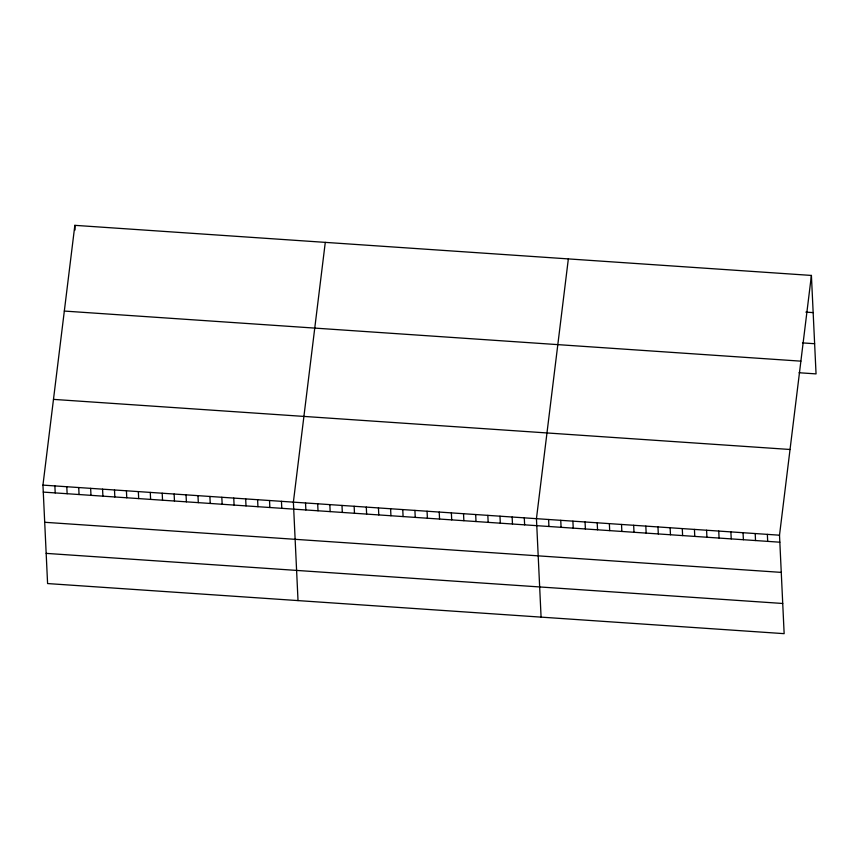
<?xml version="1.0" encoding="UTF-8"?>
<svg xmlns="http://www.w3.org/2000/svg" width="859" height="859" viewBox="0 0 859 859"><rect width="100%" height="100%" fill="white"/><g stroke="black" fill="none" stroke-linecap="round" stroke-linejoin="round"><path stroke-width="1.29" d="M811.411 275.438L779.51 535.2L784.149 633.663L47.589 583.562L42.95 485.11L74.851 225.337L811.411 275.438L816.05 373.89L799.031 372.742M325.282 242.378L293.381 502.139L298.019 600.591M568.347 258.903L536.446 518.675L541.084 617.127M805.871 312.118L813.162 312.612M802.478 342.891L814.622 343.718M64.318 311.065L800.878 361.156M53.473 399.381L790.033 449.482M42.95 485.11L779.51 535.2M43.283 492.1L779.843 542.201M44.7 522.283L781.26 572.384M46.171 553.379L782.732 603.48M767.355 534.373L767.688 541.374M755.201 533.546L755.533 540.547M743.046 532.72L743.379 539.72M730.891 531.893L731.224 538.894M718.747 531.066L719.069 538.067M706.592 530.239L706.925 537.24M694.437 529.412L694.77 536.413M682.282 528.586L682.615 535.587M670.127 527.759L670.46 534.76M657.973 526.932L658.305 533.933M645.828 526.105L646.151 533.106M633.674 525.279L633.996 532.279M621.519 524.452L621.852 531.453M609.364 523.636L609.697 530.626M597.209 522.809L597.542 529.799M585.054 521.982L585.387 528.972M572.899 521.155L573.232 528.145M560.755 520.329L561.077 527.319M548.6 519.502L548.922 526.492M524.291 517.848L524.624 524.838M512.136 517.021L512.469 524.011M499.981 516.195L500.314 523.185M487.837 515.368L488.159 522.358M475.682 514.541L476.004 521.531M463.527 513.714L463.86 520.704M451.372 512.887L451.705 519.878M439.217 512.061L439.55 519.051M427.063 511.234L427.395 518.224M414.908 510.407L415.241 517.397M402.764 509.58L403.086 516.57M390.609 508.753L390.931 515.754M378.454 507.927L378.787 514.928M366.299 507.1L366.632 514.101M354.144 506.273L354.477 513.274M341.989 505.446L342.322 512.447M329.835 504.62L330.167 511.62M317.69 503.793L318.013 510.794M305.536 502.966L305.868 509.967M281.451 501.323L281.784 508.324M269.533 500.518L269.855 507.519M257.603 499.702L257.936 506.703M245.674 498.896L246.007 505.887M233.755 498.08L234.088 505.081M221.826 497.275L222.159 504.265M209.907 496.459L210.23 503.46M197.978 495.654L198.311 502.644M186.049 494.838L186.382 501.839M174.13 494.032L174.463 501.022M162.201 493.216L162.534 500.217M150.282 492.4L150.604 499.401M138.353 491.595L138.686 498.596M126.423 490.779L126.756 497.78M114.505 489.974L114.827 496.974M102.575 489.158L102.908 496.158M90.646 488.352L90.979 495.342M74.851 225.337L75.066 230.008M78.727 487.536L79.06 494.537M66.798 486.731L67.131 493.721M54.879 485.915L55.201 492.916"/></g></svg>
